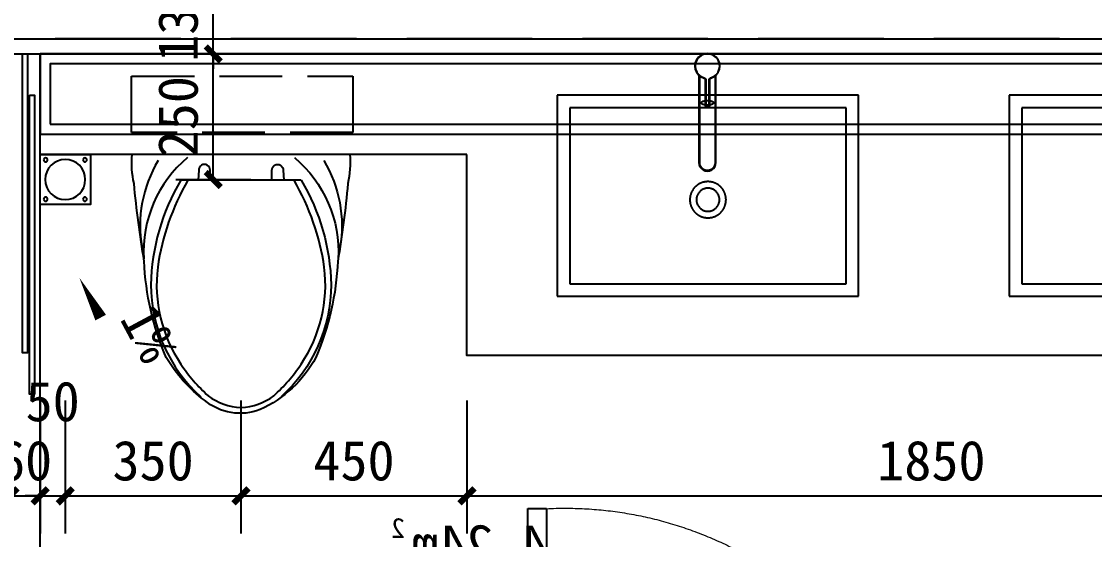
# Model space of a CAD drawing. Header units: millimetres. Extents: x -15 to 66915, y -15 to 18798.
# Drawn here: x 58458 to 60595, y 12466 to 13497 of the extents above; entities that cross this region are included whole.
import ezdxf
from ezdxf.xclip import XClip

# ---------------------------------------------------------------- set-up
doc = ezdxf.new("R2010")
doc.units = ezdxf.units.MM
doc.header["$LTSCALE"] = 1000
doc.header["$XCLIPFRAME"] = 2
for name, pattern in [('160-WC$0$__DASH', [0.35, 0.25, -0.1]), ('160-WC$0$DASH', [0.35, 0.25, -0.1]), ('DASH', [0.35, 0.25, -0.1])]:
    doc.linetypes.add(name, pattern=pattern)
doc.layers.get('Defpoints').update_dxf_attribs({"color": 4, "linetype": 'DASH'})
for name, color, linetype in [('1#2#楼$0$A-ANNO-DIM-SYMB', 3, 'Continuous'), ('1#2#楼$0$A-ANNO-DIMS', 3, 'Continuous'), ('1#2#楼$0$A-ANNO-TEXT', 7, 'Continuous'), ('160-WC$0$A-FLOR-SPCL', 225, 'Continuous'), ('160-WC$0$BS-STAIR', 225, 'Continuous'), ('160-WC$0$FF-FIXT', 225, 'Continuous'), ('160-WC$0$FF-洁具及配件', 31, 'Continuous'), ('160-墙体$0$A-DOOR', 51, 'Continuous'), ('160-墙体$0$A-WALL-BLOK', 131, 'Continuous')]:
    doc.layers.add(name, color=color, linetype=linetype)
doc.styles.add('1#2#楼$0$_TCH_DIM', font='')
doc.styles.add('1#2#楼$0$_TCH_DIM_T3', font='')
doc.styles.add('160-WC$0$_TCH_SPACE', font='')
doc.styles.get('1#2#楼$0$_TCH_DIM').set_extended_font_data('SimSun')
doc.styles.get('1#2#楼$0$_TCH_DIM_T3').set_extended_font_data('SimSun')
doc.styles.get('160-WC$0$_TCH_SPACE').set_extended_font_data('SimSun')
doc.dimstyles.new('1#2#楼$0$_TCH_ARCH&&30', dxfattribs={"dimtxt": 79.303797, "dimasz": 30, "dimexe": 75, "dimexo": 90, "dimgap": 30, "dimtad": 1, "dimdec": 0, "dimzin": 0, "dimdsep": 46, "dimtxsty": '1#2#楼$0$_TCH_DIM_T3', "dimblk": '1#2#楼$0$_ArchTick', "dimcen": 0.09, "dimclrt": 7, "dimazin": 2, "dimtfac": 1, "dimtdec": 0, "dimtix": 1, "dimtmove": 2, "dimatfit": 3, "dimfxl": 100, "dimtolj": 1, "dimtzin": 0, "dimarcsym": 0})

# ---------------------------------------------------------------- blocks, each defined once
blk = doc.blocks.new('160-墙体$0$$DorLib2D$00000009')
for p, q in [((0.4129, 0.9053), (0.4129, 0.0807)), ((0.4541, 0.9053), (0.4129, 0.9053)), ((0.4541, 0.0807), (0.4541, 0.9053)), ((0.4129, 0.7822), (0.378, 0.7822)), ((0.489, 0.7822), (0.4541, 0.7822)), ((0.4129, 0.6235), (0.378, 0.6235)), ((0.489, 0.6235), (0.4541, 0.6235)), ((-0.4941, 0.0807), (-0.4529, 0.0807)), ((-0.4941, -0.0018), (-0.4941, 0.0807)), ((-0.4529, 0.0807), (-0.4529, 0.0395)), ((0.4129, 0.0807), (0.4541, 0.0807)), ((0.4953, 0.0807), (0.4541, 0.0807)), ((0.4541, 0.0807), (0.4541, 0.0395)), ((0.4953, -0.0018), (0.4953, 0.0807)), ((-0.4529, 0.0395), (-0.4117, 0.0395)), ((-0.4117, 0.0395), (-0.4117, -0.0018)), ((0.4541, 0.0395), (0.4129, 0.0395)), ((0.4129, 0.0395), (0.4129, -0.0018)), ((-0.4941, -0.0018), (-0.4941, -0.0018)), ((-0.4117, -0.0018), (-0.4941, -0.0018)), ((0.4129, -0.0018), (0.4953, -0.0018)), ((0.4953, -0.0018), (0.4953, -0.0018))]:
    blk.add_line(p, q)
at = {"lineweight": 13}
for p, q in [((0.378, 0.7822), (0.378, 0.6235)), ((0.489, 0.7822), (0.489, 0.6235))]:
    blk.add_line(p, q, dxfattribs=at)
blk.add_arc((0.3716, 0.0817), 0.8246, 87.134, 180.0717, dxfattribs=at)
blk = doc.blocks.new('160-墙体')
at = {"layer": '160-墙体$0$A-WALL-BLOK'}
for p, q in [((700, 6200), (1120, 6200)), ((1120, 6200), (2100, 6200)), ((2100, 6200), (3800, 6200))]:
    blk.add_line(p, q, dxfattribs=at)
at = {"layer": '160-墙体$0$A-DOOR', "xscale": -900, "yscale": 900, "zscale": 100}
blk.add_blockref('160-墙体$0$$DorLib2D$00000009', (2450, 4450), dxfattribs=at)
blk = doc.blocks.new('160-WC$0$dfghrtjrtuj6')
at = {"layer": '160-WC$0$A-FLOR-SPCL'}
for points in [[(-217, 0, 0.071142), (-213, -58.1, 0.019152), (-192.8, -212.4, 0.090609), (-149, -404.1, 0.163158), (-38.2, -508, 0.273043), (72.6, -489.5, 0.094885), (149, -404.1, 0.090609), (192.8, -212.4, 0.019152), (213, -58.1, 0.071142), (217, 0)], [(-165, -12.4, 0.180688), (-197.1, -185.5, -4.705295)], [(-106.5, -6.4, 0.237416), (-193.6, -207.9, -3.87225)], [(-61.3, -50.9), (-61.5, -31.5, 1.018669), (-84.1, -31.5), (-85.1, -51.1)], [(61.3, -50.9), (61.5, -31.5, -1.018669), (84.1, -31.5), (85.1, -51.1)], [(106.5, -6.4, -0.237416), (193.6, -207.9, 3.87225)], [(165, -12.4, -0.180688), (197.1, -185.5, 4.705295)], [(-119.9, -51.4, 0.129606), (-179.5, -259.3, 0.211204), (-80.1, -482.5, 2.252949)], [(105.7, -51.3, -0.095348), (165.9, -224.7, -0.180567), (119.8, -417.3, -0.059956), (65.2, -480.7, -0.149733), (0, -503.9, -0.149733), (-65.2, -480.7, -0.059956), (-119.9, -417.3, -0.180567), (-165.9, -224.7, -0.095348), (-105.7, -51.3, 0.095348)], [(119.9, -51.4, -0.129606), (179.5, -259.3, -0.211204), (80.1, -482.5, -2.252949)]]:
    blk.add_lwpolyline(points, format="xyb", dxfattribs=at)
blk.add_lwpolyline([(-119.9, -51.4), (119.9, -51.4)], dxfattribs=at)
blk = doc.blocks.new('160-WC$0$A$C446C3F73')
at = {"layer": '160-WC$0$A-FLOR-SPCL'}
blk.add_lwpolyline([(-50, -50), (50, -50), (50, 50), (-50, 50)], close=True, dxfattribs=at)
for centre, radius in [((-39.1, 39.1), 4), ((39.1, 39.1), 4), ((0, 0), 40), ((-39.1, -39.1), 4), ((39.1, -39.1), 4)]:
    blk.add_circle(centre, radius, dxfattribs=at)
blk = doc.blocks.new('160-WC$0$A$C569A68CE')
at = {"layer": '160-WC$0$FF-FIXT', "color": 8}
for p, q in [((-17.2, -195.2), (-16.1, -195.2)), ((14, -195.2), (15.1, -195.2))]:
    blk.add_line(p, q, dxfattribs=at)
for points in [[(20.6, 14.3), (16.6, 19.5), (11.4, 23.5), (5.4, 25.9), (-1, 26.8), (-7.5, 25.9), (-13.5, 23.5), (-18.7, 19.5), (-22.7, 14.3), (-25.1, 8.3), (-26, 1.8), (-25.1, -4.6), (-22.7, -10.6), (-18.7, -15.8), (-13.5, -19.8), (-7.6, -22.2), (-6.7, -22.7), (-6, -23.2), (-5.4, -24), (-5, -24.8), (-5, -25.7), (-5, -76.2), (-4.9, -77.3), (-4.6, -78.2), (-3.9, -79), (-3, -79.7), (-2.1, -80), (-1, -80.2), (0, -80), (0.9, -79.7), (1.8, -79), (2.5, -78.2), (2.9, -77.3), (3, -76.2), (3, -25.7), (3, -24.8), (3.3, -24), (3.9, -23.2), (4.6, -22.7), (5.5, -22.2), (11.4, -19.8), (16.6, -15.8), (20.6, -10.6), (23.1, -4.6), (24, 1.8), (23.1, 8.3)], [(20.2, 14), (16.3, 19.1), (11.2, 23), (5.3, 25.4), (-1, 26.3), (-7.3, 25.4), (-13.2, 23), (-18.3, 19.1), (-22.2, 14), (-24.6, 8.1), (-25.5, 1.8), (-24.6, -4.5), (-22.2, -10.4), (-18.3, -15.5), (-13.2, -19.4), (-7.3, -21.8), (-6.4, -22.3), (-5.6, -22.9), (-4.9, -23.8), (-4.5, -24.7), (-4.5, -25.7), (-4.5, -76.2), (-4.4, -77.2), (-4.1, -78), (-3.5, -78.7), (-2.7, -79.3), (-1.9, -79.6), (-1, -79.7), (-0.1, -79.6), (0.7, -79.3), (1.5, -78.7), (2.1, -78), (2.4, -77.2), (2.5, -76.2), (2.5, -25.7), (2.5, -24.7), (2.9, -23.8), (3.6, -22.9), (4.4, -22.3), (5.3, -21.8), (11.2, -19.4), (16.3, -15.5), (20.2, -10.4), (22.6, -4.5), (23.5, 1.8), (22.6, 8.1)], [(16, -16.3), (15, -17.1), (15, -190.2), (14.4, -194.3), (12.8, -198.2), (10.3, -201.5), (7, -204), (3.1, -205.6), (-1, -206.2), (-5.2, -205.6), (-9, -204), (-12.3, -201.5), (-14.9, -198.2), (-16.5, -194.3), (-17, -190.2), (-17, -17.1), (-18, -16.3), (-18, -190.2), (-17.5, -194.6), (-15.8, -198.7), (-13.1, -202.2), (-9.5, -204.9), (-5.4, -206.6), (-1, -207.2), (3.4, -206.6), (7.5, -204.9), (11, -202.2), (13.7, -198.7), (15.4, -194.6), (16, -190.2)], [(15, -17.1), (11.4, -19.8), (5.5, -22.2), (4.6, -22.7), (3.9, -23.2), (3.3, -24), (3, -24.8), (3, -25.7), (3, -76.2), (2.8, -77.9), (1.8, -79), (0.5, -80), (-1.6, -80.2), (-3, -79.7), (-3.9, -79), (-4.9, -77.9), (-5, -76.2), (-5, -25.7), (-5, -24.8), (-5.4, -24), (-6, -23.2), (-6.7, -22.7), (-7.6, -22.2), (-13.5, -19.8), (-17, -17.1), (-17, -190.2), (-16.5, -194.3), (-14.9, -198.2), (-12.3, -201.5), (-9, -204), (-5.2, -205.6), (-1, -206.2), (3.1, -205.6), (7, -204), (10.3, -201.5), (12.8, -198.2), (14.4, -194.3), (15, -190.2)]]:
    blk.add_lwpolyline(points, close=True, dxfattribs=at)
blk.add_lwpolyline([(-13.5, -71.5), (-13.5, -71.3), (-13.5, -71.2), (-13.4, -71), (-13.4, -70.8), (-13.3, -70.6), (-13.2, -70.5), (-13.1, -70.3), (-12.9, -70.1), (-12.8, -70), (-12.6, -69.8), (-12.2, -69.5), (-11.7, -69.2), (-11.1, -68.9), (-10.5, -68.6), (-9.9, -68.3), (-9.2, -68.1), (-7.6, -67.7), (-5.8, -67.4), (-4, -67.2), (-2, -67), (-0.1, -67), (1.9, -67.2), (3.7, -67.4), (5.5, -67.7), (7.1, -68.1), (7.8, -68.3), (8.5, -68.6), (9.1, -68.9), (9.6, -69.2), (10.1, -69.5), (10.5, -69.8), (10.7, -70), (10.9, -70.1), (11, -70.3), (11.1, -70.5), (11.2, -70.6), (11.3, -70.8), (11.4, -71), (11.4, -71.2), (11.5, -71.3), (11.5, -71.5), (11.5, -71.7), (11.4, -71.9), (11.4, -72.1), (11.3, -72.2), (11.2, -72.4), (11.1, -72.6), (11, -72.7), (10.9, -72.9), (10.7, -73.1), (10.5, -73.2), (10.1, -73.6), (9.6, -73.9), (9.1, -74.2), (8.5, -74.4), (7.8, -74.7), (7.1, -74.9), (5.5, -75.4), (3.7, -75.7), (1.9, -75.9), (-0.1, -76), (-2, -76), (-4, -75.9), (-5.8, -75.7), (-7.6, -75.4), (-9.2, -74.9), (-9.9, -74.7), (-10.5, -74.4), (-11.1, -74.2), (-11.7, -73.9), (-12.2, -73.6), (-12.6, -73.2), (-12.8, -73.1), (-12.9, -72.9), (-13.1, -72.7), (-13.2, -72.6), (-13.3, -72.4), (-13.4, -72.2), (-13.4, -72.1), (-13.5, -71.9), (-13.5, -71.7), (-13.5, -71.5)], dxfattribs=at)
blk = doc.blocks.new('160-WC$0$A$C05716B03')
at = {"layer": '160-WC$0$FF-FIXT', "linetype": '160-WC$0$DASH', "ltscale": 300}
blk.add_lwpolyline([(-100, 400), (500, 400), (500, 0), (-100, 0)], close=True, dxfattribs=at)
at = {"layer": '160-WC$0$FF-FIXT', "color": 8, "linetype": '160-WC$0$DASH', "ltscale": 300}
blk.add_lwpolyline([(475, 25), (-75, 25), (-75, 375), (475, 375)], close=True, dxfattribs=at)
for radius in [36, 23]:
    blk.add_circle((200, 192.2), radius, dxfattribs=at)
blk = doc.blocks.new('160-WC$0$A$C4A066A6E')
at = {"layer": '160-WC$0$FF-FIXT', "color": 8}
blk.add_blockref('160-WC$0$A$C569A68CE', (0, 456.5), dxfattribs=at)
at = {"layer": '160-WC$0$FF-洁具及配件', "color": 8, "ltscale": 0.01, "xscale": -1}
blk.add_blockref('160-WC$0$A$C05716B03', (200, 0), dxfattribs=at)
blk = doc.blocks.new('160-WC')
at = {"layer": '160-WC$0$A-FLOR-SPCL'}
blk.add_line((-1820, -2030.1), (-970, -2030.1), dxfattribs=at)
for points in [[(-1950, -3500), (-1950, -3470), (-30, -3470), (-30, -1830), (-3670, -1830), (-3670, -3470), (-2800, -3470), (-2800, -3500)], [(-1820, -1830.1), (-3670, -1830.1), (-3670, -2430.1), (-1820, -2430.1), (-1820, -2030.1)]]:
    blk.add_lwpolyline(points, dxfattribs=at)
for points in [[(-970, -1990.1), (-3670, -1990.1), (-3670, -1830.1), (-970, -1830.1)], [(-934.7, -1830), (-944.7, -1830), (-944.7, -2425), (-934.7, -2425)], [(-990, -1970.1), (-3650, -1970.1), (-3650, -1850.1), (-990, -1850.1)], [(-949, -1912.2), (-959, -1912.2), (-959, -2507.2), (-949, -2507.2)]]:
    blk.add_lwpolyline(points, close=True, dxfattribs=at)
at = {"layer": '160-WC$0$A-FLOR-SPCL', "linetype": '160-WC$0$__DASH', "ltscale": 0.5}
blk.add_lwpolyline([(-1592.7, -1986.5), (-1152.3, -1986.5), (-1152.3, -1874.2), (-1592.7, -1874.2)], close=True, dxfattribs=at)
at = {"layer": '160-WC$0$BS-STAIR'}
blk.add_lwpolyline([(-970, -3470), (-970, -1830)], dxfattribs=at)
at = {"layer": 'Defpoints'}
blk.add_lwpolyline([(-3700, -1800), (0, -1800), (0, -3500), (-3700, -3500)], close=True, dxfattribs=at)
at = {"layer": '160-WC$0$A-FLOR-SPCL', "xscale": -1}
for p in [(-3200, -2312.5), (-2300, -2312.5)]:
    blk.add_blockref('160-WC$0$A$C4A066A6E', p, dxfattribs=at)
at = {"layer": '160-WC$0$A-FLOR-SPCL', "rotation": 90}
blk.add_blockref('160-WC$0$A$C446C3F73', (-1020, -2080.1), dxfattribs=at)
at = {"layer": '160-WC$0$FF-洁具及配件'}
blk.add_blockref('160-WC$0$dfghrtjrtuj6', (-1370, -2030.1), dxfattribs=at)
at = {"layer": 'Defpoints', "style": '160-WC$0$_TCH_SPACE'}
for s, height, p in [('2', 39.7, (-1696.3, -2793.3)), ('4.24m', 79.3, (-1979.8, -2845.8))]:
    blk.add_text(s, height=height, dxfattribs=at).set_placement(p)
blk = doc.blocks.new('1#2#楼$0$GTFBGF')
ref = blk.add_blockref('160-墙体', (-9250, -11300))
XClip(ref).set_block_clipping_path([(13249.9999999999, 5349.9999999999), (10450, 5349.9999999999), (10450, 11800), (-900, 11800), (-900, -2100), (13249.9999999998, -2100.0000000002)])
at = {"xscale": -1}
blk.add_blockref('160-WC', (-9150, -3300), dxfattribs=at)
blk = doc.blocks.new('1#2#楼$0$_ArchTick')
at = {"color": 0, "linetype": 'ByBlock', "const_width": 0.4}
blk.add_lwpolyline([(-0.5, -0.5), (0.5, 0.5)], dxfattribs=at)
blk = doc.blocks.new('*D927')
at = {"layer": '1#2#楼$0$A-ANNO-DIMS', "color": 0, "lineweight": -2, "transparency": 16777216}
for p, q in [((58840.2, 13562.7), (58840.2, 13592.7)), ((58765.5, 13562.7), (58915.2, 13562.7)), ((58840.2, 13432.7), (58840.2, 13562.7)), ((58765.5, 13432.7), (58915.2, 13432.7)), ((58840.2, 13432.7), (58840.2, 13402.7))]:
    blk.add_line(p, q, dxfattribs=at)
at = {"layer": 'Defpoints', "color": 0, "transparency": 16777216}
for p in [(58675.5, 13562.7), (58840.2, 13562.7), (58675.5, 13432.7)]:
    blk.add_point(p, dxfattribs=at)
at = {"layer": '1#2#楼$0$A-ANNO-DIMS', "color": 0, "lineweight": -2, "transparency": 16777216, "xscale": 30, "yscale": 30, "zscale": 30}
for p, rotation in [((58840.2, 13562.7), 270), ((58840.2, 13432.7), 90)]:
    blk.add_blockref('1#2#楼$0$_ArchTick', p, dxfattribs=dict(at, rotation=rotation))
at = {"layer": '1#2#楼$0$A-ANNO-DIMS', "color": 7, "transparency": 16777216, "insert": (58770.5, 13497.7), "char_height": 79.3, "attachment_point": 5, "rotation": 90, "style": '1#2#楼$0$_TCH_DIM_T3'}
blk.add_mtext('\\A1;130', dxfattribs=at)
blk = doc.blocks.new('*D928')
at = {"layer": '1#2#楼$0$A-ANNO-DIMS', "color": 0, "lineweight": -2, "transparency": 16777216}
for p, q in [((58765.5, 13432.7), (58915.2, 13432.7)), ((58840.2, 13182.6), (58840.2, 13432.7)), ((58765.5, 13182.6), (58915.2, 13182.6))]:
    blk.add_line(p, q, dxfattribs=at)
at = {"layer": 'Defpoints', "color": 0, "transparency": 16777216}
for p in [(58675.5, 13432.7), (58840.2, 13432.7), (58675.5, 13182.6)]:
    blk.add_point(p, dxfattribs=at)
at = {"layer": '1#2#楼$0$A-ANNO-DIMS', "color": 0, "lineweight": -2, "transparency": 16777216, "xscale": 30, "yscale": 30, "zscale": 30}
for p, rotation in [((58840.2, 13432.7), 90), ((58840.2, 13182.6), 270)]:
    blk.add_blockref('1#2#楼$0$_ArchTick', p, dxfattribs=dict(at, rotation=rotation))
at = {"layer": '1#2#楼$0$A-ANNO-DIMS', "color": 7, "transparency": 16777216, "insert": (58770.5, 13307.6), "char_height": 79.3, "attachment_point": 5, "rotation": 90, "style": '1#2#楼$0$_TCH_DIM_T3'}
blk.add_mtext('\\A1;250', dxfattribs=at)
blk = doc.blocks.new('*D932')
at = {"layer": '1#2#楼$0$A-ANNO-DIMS', "color": 0, "lineweight": -2, "transparency": 16777216}
for p, q in [((58435.5, 12742.6), (58435.5, 12478)), ((58495.5, 12742.6), (58495.5, 12478)), ((58435.5, 12553), (58405.5, 12553)), ((58435.5, 12553), (58495.5, 12553)), ((58495.5, 12553), (58525.5, 12553))]:
    blk.add_line(p, q, dxfattribs=at)
at = {"layer": 'Defpoints', "color": 0, "transparency": 16777216}
for p in [(58435.5, 12832.6), (58495.5, 12832.6), (58495.5, 12553)]:
    blk.add_point(p, dxfattribs=at)
at = {"layer": '1#2#楼$0$A-ANNO-DIMS', "color": 0, "lineweight": -2, "transparency": 16777216, "xscale": 30, "yscale": 30, "zscale": 30}
blk.add_blockref('1#2#楼$0$_ArchTick', (58435.5, 12553), dxfattribs=at)
at = {"layer": '1#2#楼$0$A-ANNO-DIMS', "color": 0, "lineweight": -2, "transparency": 16777216, "xscale": 30, "yscale": 30, "zscale": 30, "rotation": 180}
blk.add_blockref('1#2#楼$0$_ArchTick', (58495.5, 12553), dxfattribs=at)
at = {"layer": '1#2#楼$0$A-ANNO-DIMS', "color": 7, "transparency": 16777216, "insert": (58465.5, 12622.7), "char_height": 79.3, "attachment_point": 5, "style": '1#2#楼$0$_TCH_DIM_T3'}
blk.add_mtext('\\A1;60', dxfattribs=at)
blk = doc.blocks.new('*D933')
at = {"layer": '1#2#楼$0$A-ANNO-DIMS', "color": 0, "lineweight": -2, "transparency": 16777216}
for p, q in [((58495.5, 12742.6), (58495.5, 12478)), ((58545.5, 12742.6), (58545.5, 12478)), ((58495.5, 12553), (58465.5, 12553)), ((58495.5, 12553), (58545.5, 12553)), ((58545.5, 12553), (58575.5, 12553))]:
    blk.add_line(p, q, dxfattribs=at)
at = {"layer": 'Defpoints', "color": 0, "transparency": 16777216}
for p in [(58495.5, 12832.6), (58545.5, 12832.6), (58545.5, 12553)]:
    blk.add_point(p, dxfattribs=at)
at = {"layer": '1#2#楼$0$A-ANNO-DIMS', "color": 0, "lineweight": -2, "transparency": 16777216, "xscale": 30, "yscale": 30, "zscale": 30}
blk.add_blockref('1#2#楼$0$_ArchTick', (58495.5, 12553), dxfattribs=at)
at = {"layer": '1#2#楼$0$A-ANNO-DIMS', "color": 0, "lineweight": -2, "transparency": 16777216, "xscale": 30, "yscale": 30, "zscale": 30, "rotation": 180}
blk.add_blockref('1#2#楼$0$_ArchTick', (58545.5, 12553), dxfattribs=at)
at = {"layer": '1#2#楼$0$A-ANNO-DIMS', "color": 7, "transparency": 16777216, "insert": (58520.5, 12740.5), "char_height": 79.3, "attachment_point": 5, "style": '1#2#楼$0$_TCH_DIM_T3'}
blk.add_mtext('\\A1;50', dxfattribs=at)
blk = doc.blocks.new('*D934')
at = {"layer": '1#2#楼$0$A-ANNO-DIMS', "color": 0, "lineweight": -2, "transparency": 16777216}
for p, q in [((58545.5, 12742.6), (58545.5, 12478)), ((58895.5, 12742.6), (58895.5, 12478)), ((58545.5, 12553), (58895.5, 12553))]:
    blk.add_line(p, q, dxfattribs=at)
at = {"layer": 'Defpoints', "color": 0, "transparency": 16777216}
for p in [(58545.5, 12832.6), (58895.5, 12832.6), (58895.5, 12553)]:
    blk.add_point(p, dxfattribs=at)
at = {"layer": '1#2#楼$0$A-ANNO-DIMS', "color": 0, "lineweight": -2, "transparency": 16777216, "xscale": 30, "yscale": 30, "zscale": 30, "rotation": 180}
blk.add_blockref('1#2#楼$0$_ArchTick', (58545.5, 12553), dxfattribs=at)
at = {"layer": '1#2#楼$0$A-ANNO-DIMS', "color": 0, "lineweight": -2, "transparency": 16777216, "xscale": 30, "yscale": 30, "zscale": 30}
blk.add_blockref('1#2#楼$0$_ArchTick', (58895.5, 12553), dxfattribs=at)
at = {"layer": '1#2#楼$0$A-ANNO-DIMS', "color": 7, "transparency": 16777216, "insert": (58720.5, 12622.7), "char_height": 79.3, "attachment_point": 5, "style": '1#2#楼$0$_TCH_DIM_T3'}
blk.add_mtext('\\A1;350', dxfattribs=at)
blk = doc.blocks.new('*D935')
at = {"layer": '1#2#楼$0$A-ANNO-DIMS', "color": 0, "lineweight": -2, "transparency": 16777216}
for p, q in [((58895.5, 12742.6), (58895.5, 12478)), ((59345.5, 12742.6), (59345.5, 12478)), ((58895.5, 12553), (59345.5, 12553))]:
    blk.add_line(p, q, dxfattribs=at)
at = {"layer": 'Defpoints', "color": 0, "transparency": 16777216}
for p in [(58895.5, 12832.6), (59345.5, 12832.6), (59345.5, 12553)]:
    blk.add_point(p, dxfattribs=at)
at = {"layer": '1#2#楼$0$A-ANNO-DIMS', "color": 0, "lineweight": -2, "transparency": 16777216, "xscale": 30, "yscale": 30, "zscale": 30, "rotation": 180}
blk.add_blockref('1#2#楼$0$_ArchTick', (58895.5, 12553), dxfattribs=at)
at = {"layer": '1#2#楼$0$A-ANNO-DIMS', "color": 0, "lineweight": -2, "transparency": 16777216, "xscale": 30, "yscale": 30, "zscale": 30}
blk.add_blockref('1#2#楼$0$_ArchTick', (59345.5, 12553), dxfattribs=at)
at = {"layer": '1#2#楼$0$A-ANNO-DIMS', "color": 7, "transparency": 16777216, "insert": (59120.5, 12622.7), "char_height": 79.3, "attachment_point": 5, "style": '1#2#楼$0$_TCH_DIM_T3'}
blk.add_mtext('\\A1;450', dxfattribs=at)
blk = doc.blocks.new('*D936')
at = {"layer": '1#2#楼$0$A-ANNO-DIMS', "color": 0, "lineweight": -2, "transparency": 16777216}
for p, q in [((59345.5, 12742.6), (59345.5, 12478)), ((61195.5, 12742.6), (61195.5, 12478)), ((59345.5, 12553), (61195.5, 12553))]:
    blk.add_line(p, q, dxfattribs=at)
at = {"layer": 'Defpoints', "color": 0, "transparency": 16777216}
for p in [(59345.5, 12832.6), (61195.5, 12832.6), (61195.5, 12553)]:
    blk.add_point(p, dxfattribs=at)
at = {"layer": '1#2#楼$0$A-ANNO-DIMS', "color": 0, "lineweight": -2, "transparency": 16777216, "xscale": 30, "yscale": 30, "zscale": 30, "rotation": 180}
blk.add_blockref('1#2#楼$0$_ArchTick', (59345.5, 12553), dxfattribs=at)
at = {"layer": '1#2#楼$0$A-ANNO-DIMS', "color": 0, "lineweight": -2, "transparency": 16777216, "xscale": 30, "yscale": 30, "zscale": 30}
blk.add_blockref('1#2#楼$0$_ArchTick', (61195.5, 12553), dxfattribs=at)
at = {"layer": '1#2#楼$0$A-ANNO-DIMS', "color": 7, "transparency": 16777216, "insert": (60270.5, 12622.7), "char_height": 79.3, "attachment_point": 5, "style": '1#2#楼$0$_TCH_DIM_T3'}
blk.add_mtext('\\A1;1850', dxfattribs=at)
blk = doc.blocks.new('1#2#楼')
at = {"layer": '1#2#楼$0$A-ANNO-DIM-SYMB'}
blk.add_lwpolyline([(58722.7, 12708.7, 0, 0, 0), (58573.6, 12987.1, 0, 24, 0), (58616.1, 12907.8, 0, 0, 0)], format="xyseb", dxfattribs=at)
ref = blk.add_blockref('1#2#楼$0$GTFBGF', (66675.5, 18562.7))
XClip(ref).set_block_clipping_path([(-9750, -7099.9945538033), (-5050.0000000017, -2799.9999999722)])
at = {"layer": '1#2#楼$0$A-ANNO-TEXT', "color": 7, "style": '1#2#楼$0$_TCH_DIM'}
blk.add_text('1%', height=79.3, rotation=298.1759, dxfattribs=at).set_placement((58652.8, 12906))
at = {"layer": '1#2#楼$0$A-ANNO-DIMS'}
for p1, p2, distance, picture, middle in [((58675.5, 13432.7), (58675.5, 13562.7), -164.7, '*D927', (58770.5, 13497.7)), ((58675.5, 13182.6), (58675.5, 13432.7), -164.7, '*D928', (58770.5, 13307.6)), ((58435.5, 12832.6), (58495.5, 12832.6), -279.5, '*D932', (58465.5, 12622.7)), ((58545.5, 12832.6), (58895.5, 12832.6), -279.5, '*D934', (58720.5, 12622.7)), ((58895.5, 12832.6), (59345.5, 12832.6), -279.5, '*D935', (59120.5, 12622.7)), ((59345.5, 12832.6), (61195.5, 12832.6), -279.5, '*D936', (60270.5, 12622.7))]:
    dim = blk.add_aligned_dim(p1=p1, p2=p2, distance=distance, dimstyle='1#2#楼$0$_TCH_ARCH&&30', dxfattribs=at)
    dim.commit()
    dim.dimension.update_dxf_attribs({"geometry": picture, "text_midpoint": middle})
dim = blk.add_linear_dim(base=(58545.5, 12553), p1=(58495.5, 12832.6), p2=(58545.5, 12832.6), angle=0, dimstyle='1#2#楼$0$_TCH_ARCH&&30', dxfattribs=at)
dim.commit()
dim.dimension.update_dxf_attribs({"geometry": '*D933', "text_midpoint": (58520.5, 12740.5), "dimtype": 161})

msp = doc.modelspace()

# ---------------------------------------------------------------- block references
msp.add_blockref('1#2#楼', (0, 0))

doc.saveas('drawing.dxf')
